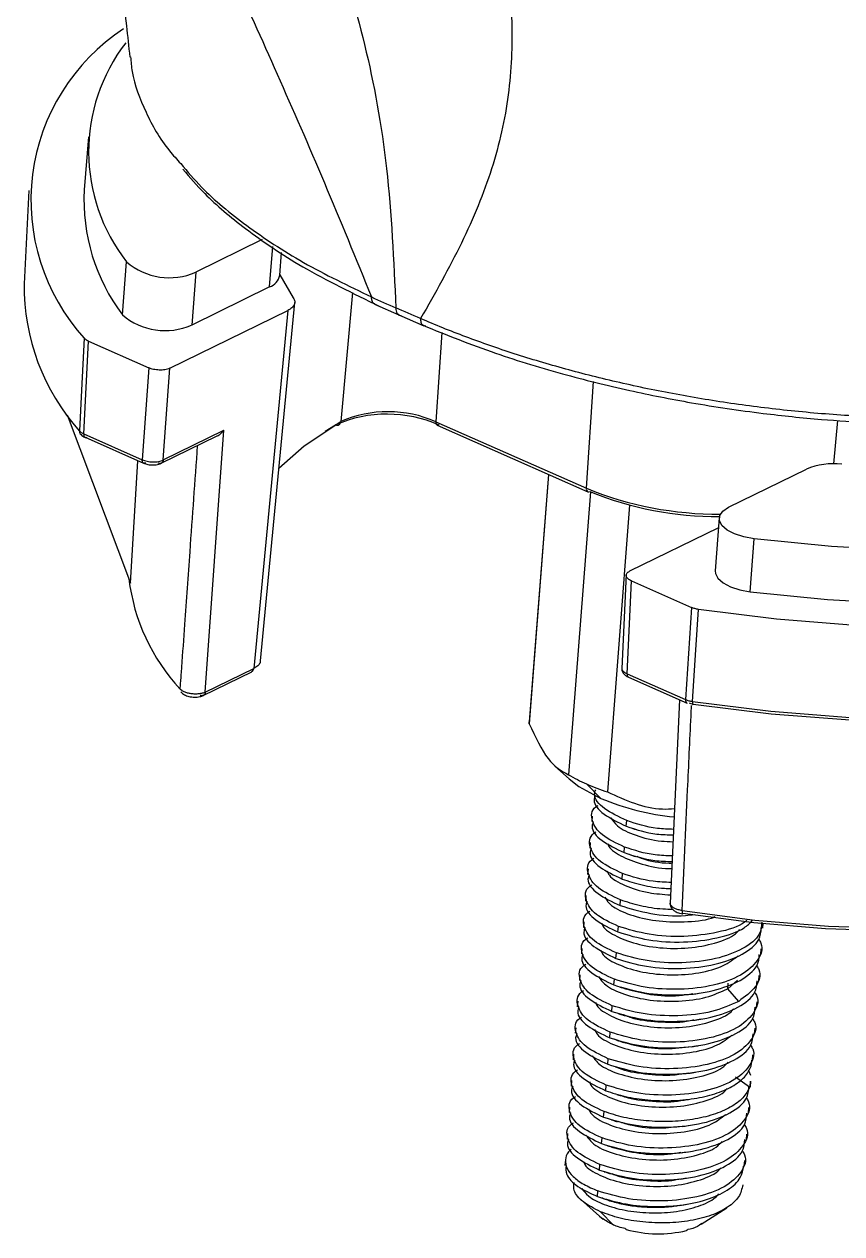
# Model space of a CAD drawing. Header units: millimetres. Extents: x 580 to 1174, y -1119 to -699.
# Drawn here: x 1101.84 to 1115.56, y -825.05 to -804.75 of the extents above; entities that cross this region are included whole.
import ezdxf

# ---------------------------------------------------------------- set-up
doc = ezdxf.new("R2010")
doc.units = ezdxf.units.MM
doc.header["$LTSCALE"] = 0.1
doc.layers.get('0').update_dxf_attribs({"lineweight": 13})

msp = doc.modelspace()

# ---------------------------------------------------------------- linework, layer by layer
at = {"color": 7, "linetype": 'Continuous', "lineweight": 25}
for p, q in [((1102.919, -806.647), (1102.85, -807.535)), ((1101.918, -807.544), (1101.842, -809.111)), ((1105.835, -808.37), (1104.721, -808.915)), ((1105.958, -809.164), (1106.011, -808.487)), ((1103.49, -809.631), (1103.559, -808.743)), ((1106.13, -808.968), (1106.16, -808.587)), ((1104.721, -808.915), (1104.652, -809.803)), ((1106.131, -808.961), (1106.356, -809.346)), ((1105.958, -809.164), (1104.652, -809.803)), ((1107.35, -809.254), (1107.153, -811.422)), ((1104.285, -810.528), (1106.265, -809.558)), ((1106.265, -809.558), (1105.692, -815.565)), ((1105.807, -815.437), (1106.381, -809.424)), ((1107.719, -809.45), (1108.129, -809.634)), ((1108.129, -809.634), (1108.545, -809.814)), ((1108.579, -809.823), (1108.543, -809.81)), ((1108.849, -809.928), (1108.748, -811.425)), ((1102.84, -811.629), (1102.923, -810.076)), ((1102.923, -810.076), (1103.932, -810.521)), ((1103.932, -810.521), (1103.821, -812.062)), ((1104.174, -812.067), (1104.285, -810.528)), ((1111.275, -812.54), (1111.396, -810.75)), ((1102.563, -811.308), (1103.626, -814.135)), ((1115.487, -811.403), (1115.421, -812.131)), ((1104.174, -812.067), (1105.192, -811.569)), ((1104.879, -815.963), (1105.192, -811.569)), ((1106.894, -811.581), (1107.065, -811.478)), ((1108.748, -811.425), (1111.275, -812.54)), ((1108.771, -811.484), (1111.298, -812.6)), ((1102.84, -811.629), (1103.821, -812.062)), ((1102.863, -811.686), (1103.846, -812.12)), ((1104.141, -812.123), (1105.08, -811.663)), ((1103.626, -814.135), (1103.751, -812.079)), ((1113.659, -812.861), (1114.965, -812.222)), ((1110.638, -812.308), (1110.313, -816.492)), ((1110.637, -812.308), (1110.315, -816.461)), ((1111.341, -812.601), (1110.972, -817.348)), ((1111.999, -812.827), (1111.626, -817.636)), ((1113.503, -813.038), (1113.434, -813.926)), ((1113.49, -813.203), (1111.999, -813.933)), ((1114.019, -814.279), (1114.088, -813.392)), ((1111.942, -813.983), (1111.867, -815.564)), ((1111.958, -815.654), (1112.031, -814.097)), ((1112.031, -814.097), (1113.04, -814.542)), ((1113.04, -814.542), (1112.939, -816.087)), ((1104.845, -816.018), (1105.66, -815.62)), ((1104.879, -815.963), (1105.692, -815.565)), ((1111.958, -815.654), (1112.939, -816.087)), ((1111.982, -815.712), (1112.963, -816.145)), ((1112.838, -816.09), (1112.68, -819.503)), ((1110.313, -816.492), (1110.315, -816.461)), ((1110.745, -817.203), (1110.984, -817.418)), ((1111.519, -817.747), (1111.277, -817.502)), ((1111.398, -817.69), (1111.398, -817.692)), ((1111.371, -818.042), (1111.363, -818.135)), ((1111.942, -818.211), (1111.95, -818.118)), ((1111.336, -818.485), (1111.329, -818.579)), ((1111.908, -818.655), (1111.915, -818.561)), ((1111.302, -818.929), (1111.294, -819.023)), ((1111.873, -819.099), (1111.881, -819.005)), ((1111.267, -819.373), (1111.26, -819.467)), ((1111.839, -819.543), (1111.846, -819.449)), ((1111.233, -819.817), (1111.225, -819.911)), ((1111.804, -819.986), (1111.812, -819.893)), ((1114.234, -819.921), (1114.24, -819.844)), ((1111.198, -820.261), (1111.191, -820.354)), ((1111.77, -820.43), (1111.777, -820.336)), ((1114.199, -820.365), (1114.206, -820.271)), ((1111.164, -820.704), (1111.157, -820.798)), ((1114.165, -820.809), (1114.172, -820.715)), ((1111.735, -820.874), (1111.743, -820.78)), ((1113.645, -820.938), (1113.807, -820.794)), ((1113.645, -820.938), (1113.653, -820.844)), ((1113.829, -821.151), (1113.646, -820.939)), ((1111.129, -821.148), (1111.122, -821.242)), ((1114.13, -821.252), (1114.138, -821.159)), ((1111.701, -821.318), (1111.708, -821.224)), ((1111.095, -821.592), (1111.088, -821.686)), ((1111.667, -821.762), (1111.674, -821.668)), ((1114.096, -821.696), (1114.103, -821.602)), ((1111.06, -822.036), (1111.053, -822.13)), ((1111.632, -822.205), (1111.639, -822.112)), ((1114.041, -822.237), (1114.049, -822.139)), ((1114.061, -822.14), (1114.069, -822.046)), ((1113.994, -822.311), (1114.029, -822.391)), ((1111.026, -822.48), (1111.019, -822.573)), ((1111.598, -822.649), (1111.605, -822.555)), ((1114.013, -822.588), (1113.777, -822.425)), ((1114.021, -822.489), (1114.014, -822.587)), ((1114.027, -822.584), (1114.034, -822.49)), ((1110.991, -822.923), (1110.984, -823.017)), ((1113.992, -823.028), (1114, -822.934)), ((1111.563, -823.093), (1111.57, -822.999)), ((1110.957, -823.367), (1110.95, -823.461)), ((1113.958, -823.471), (1113.965, -823.378)), ((1111.529, -823.537), (1111.536, -823.443)), ((1110.922, -823.811), (1110.915, -823.905)), ((1111.494, -823.981), (1111.501, -823.887)), ((1113.923, -823.915), (1113.931, -823.821)), ((1111.46, -824.424), (1111.467, -824.331)), ((1111.175, -824.472), (1111.492, -824.755)), ((1111.554, -824.457), (1111.665, -824.494)), ((1112.841, -824.573), (1112.951, -824.555)), ((1113.202, -824.89), (1113.631, -824.612)), ((1111.492, -824.755), (1111.558, -824.807)), ((1111.51, -824.68), (1111.731, -824.903))]:
    msp.add_line(p, q, dxfattribs=at)
at = {"color": 7, "linetype": 'Continuous', "lineweight": 25, "flags": 128}
for points in [[(1128.271, -806.714), (1128.646, -807.158), (1129.04, -807.758), (1129.311, -808.366), (1129.458, -808.976), (1129.479, -809.581), (1129.373, -810.177), (1129.142, -810.757), (1128.788, -811.317), (1128.313, -811.852), (1127.723, -812.356), (1127.023, -812.825), (1126.219, -813.255), (1125.319, -813.641), (1124.33, -813.98), (1123.262, -814.27), (1122.125, -814.507), (1120.929, -814.689), (1119.685, -814.815), (1118.404, -814.882), (1117.099, -814.892), (1115.781, -814.844), (1114.462, -814.737), (1113.154, -814.574)], [(1102.85, -810.024), (1102.803, -810.894), (1102.767, -811.577)], [(1106.116, -812.202), (1106.541, -811.83), (1107.153, -811.422)], [(1113.053, -816.119), (1114.371, -816.283), (1115.7, -816.388), (1117.028, -816.435), (1118.342, -816.423), (1119.631, -816.351), (1120.881, -816.22), (1122.082, -816.032), (1123.222, -815.788), (1124.29, -815.491), (1125.277, -815.144), (1126.172, -814.749), (1126.969, -814.31), (1127.658, -813.832), (1128.235, -813.319), (1128.693, -812.776), (1129.028, -812.207), (1129.237, -811.619), (1129.302, -811.244)], [(1125.729, -812.029), (1124.846, -812.414), (1123.871, -812.75), (1122.814, -813.034), (1121.685, -813.263), (1120.496, -813.435), (1119.258, -813.547), (1117.986, -813.599), (1116.691, -813.591), (1115.388, -813.521), (1114.088, -813.392)], [(1114.088, -813.392), (1113.915, -813.359), (1113.761, -813.308), (1113.636, -813.242), (1113.549, -813.165), (1113.507, -813.082), (1113.511, -813), (1113.563, -812.925), (1113.659, -812.861)], [(1114.019, -814.279), (1115.319, -814.409), (1116.623, -814.478), (1117.917, -814.487), (1119.19, -814.435), (1120.427, -814.322), (1121.616, -814.151), (1122.745, -813.922), (1123.802, -813.638), (1124.777, -813.301), (1125.66, -812.916)], [(1113.434, -813.926), (1113.438, -813.97), (1113.48, -814.052), (1113.567, -814.129), (1113.692, -814.196), (1113.846, -814.247), (1114.019, -814.279)], [(1113.065, -816.162), (1114.373, -816.324), (1115.692, -816.429), (1117.011, -816.476), (1118.315, -816.463), (1119.595, -816.392), (1120.836, -816.262), (1122.028, -816.076), (1123.159, -815.834), (1124.22, -815.539), (1125.199, -815.194), (1126.088, -814.802), (1126.879, -814.367), (1126.983, -814.301)], [(1113.053, -816.119), (1113.11, -815.254), (1113.154, -814.574)], [(1112.88, -819.627), (1114.101, -819.787), (1115.334, -819.888), (1116.566, -819.929), (1117.784, -819.909), (1118.972, -819.829), (1120.119, -819.69), (1121.211, -819.493), (1122.235, -819.241), (1123.181, -818.936), (1124.037, -818.582), (1124.795, -818.182), (1125.444, -817.742), (1125.98, -817.265), (1126.394, -816.758), (1126.683, -816.227), (1126.743, -816.068)], [(1110.984, -817.418), (1111.147, -817.544), (1111.519, -817.747)], [(1112.893, -819.671), (1114.082, -819.827), (1115.283, -819.927), (1116.483, -819.969), (1117.67, -819.954), (1118.83, -819.881), (1119.951, -819.751), (1121.021, -819.566), (1122.028, -819.327), (1122.961, -819.038), (1123.811, -818.7), (1124.567, -818.319), (1124.909, -818.113)]]:
    msp.add_lwpolyline(points, dxfattribs=at)
at = {"color": 7, "linetype": 'Continuous', "lineweight": 25}
for centre, radius, start, end in [((1105.394, -807.711), 3.439, 123.2153, 222.2811), ((1105.922, -806.896), 2.999, 142.4156, 218.0257), ((1106.052, -807.702), 3.207, 177.0111, 216.9705), ((1104.277, -807.903), 1.106, 229.4925, 293.6473), ((1105.87, -808.913), 0.265, 289.2898, 348.146), ((1105.476, -809.155), 3.634, 179.3022, 221.7998), ((1104.208, -808.79), 1.106, 229.4925, 293.6473), ((1107.931, -813.474), 2.176, 66.3177, 113.4573), ((1107.091, -811.421), 0.0626, 245.5711, 359.3823), ((1107.947, -813.251), 1.994, 66.3177, 113.4573), ((1102.839, -811.582), 0.0722, 175.9459, 218.3663), ((1108.801, -811.438), 0.0551, 166.225, 237.0736), ((1115.432, -813.343), 1.214, 84.0004, 112.6491), ((1111.328, -812.553), 0.0551, 166.225, 237.0736), ((1113.479, -807.161), 5.814, 247.7181, 270.4402), ((1111.312, -812.563), 0.0396, 249.3911, 299.8998), ((1113.46, -807.402), 5.614, 247.7186, 270.472), ((1106.874, -813.663), 3.3, 186.9234, 222.8409), ((1112.011, -815.666), 0.0545, 166.8215, 237.323), ((1112.992, -816.1), 0.0544, 166.8045, 237.3225), ((1112.487, -814.742), 3.014, 239.822, 246.3308), ((1112.851, -813.919), 3.914, 246.2883, 251.7561), ((1113.149, -813.851), 4.223, 247.2936, 264.5393), ((1112.483, -823.037), 2.014, 254.3983, 283.5022)]:
    msp.add_arc(centre, radius, start, end, dxfattribs=at)
for points, knots in [([(1102.61, -797.621), (1102.987, -797.883), (1103.889, -798.508), (1105.123, -799.842), (1106.213, -801.466), (1107.023, -803.231), (1107.587, -805.079), (1107.97, -807.165), (1108.041, -808.723), (1108.077, -809.515)], [0, 0, 0, 0, 0.121701, 0.291044, 0.459042, 0.590853, 0.723765, 0.859461, 1, 1, 1, 1]), ([(1102.26, -798.857), (1102.616, -799.319), (1103.411, -800.347), (1104.413, -802.06), (1105.31, -803.856), (1106.086, -805.584), (1106.887, -807.415), (1107.407, -808.689), (1107.669, -809.332)], [0, 0, 0, 0, 0.1725505, 0.3842044, 0.5378851, 0.6896463, 0.8433609, 1, 1, 1, 1]), ([(1102.199, -799.633), (1102.245, -799.733), (1102.344, -799.948), (1102.518, -800.377), (1102.728, -800.953), (1102.945, -801.654), (1103.105, -802.269), (1103.21, -802.729), (1103.291, -803.113), (1103.379, -803.577), (1103.473, -804.153), (1103.554, -804.729), (1103.595, -805.131), (1103.613, -805.306)], [0, 0, 0, 0, 0.070206, 0.151275, 0.279599, 0.43061, 0.557849, 0.607804, 0.662396, 0.745472, 0.826788, 0.924672, 1, 1, 1, 1]), ([(1108.582, -800.457), (1108.812, -800.751), (1109.014, -801.064), (1109.36, -801.721), (1109.506, -802.066), (1109.746, -802.783), (1109.839, -803.154), (1109.971, -803.92), (1110.011, -804.314), (1110.033, -805.118), (1110.016, -805.527), (1109.908, -806.351), (1109.816, -806.765), (1109.553, -807.595), (1109.38, -808.011), (1108.972, -808.847), (1108.738, -809.267), (1108.492, -809.695)], [0, 0, 0, 0, 0.125, 0.125, 0.25, 0.25, 0.375, 0.375, 0.5, 0.5, 0.625, 0.625, 0.75, 0.75, 0.875, 0.875, 1, 1, 1, 1]), ([(1103.626, -805.304), (1103.633, -805.386), (1103.661, -805.694), (1103.865, -806.225), (1104.149, -806.744), (1104.404, -807.023), (1104.468, -807.094)], [0, 0, 0, 0, 0.135441, 0.513587, 0.878165, 1, 1, 1, 1]), ([(1104.468, -807.094), (1104.579, -807.226), (1104.878, -807.584), (1105.563, -808.145), (1106.505, -808.77), (1107.278, -809.143), (1107.669, -809.332)], [0, 0, 0, 0, 0.1599903, 0.4311039, 0.7116716, 1, 1, 1, 1]), ([(1104.502, -807.189), (1104.62, -807.325), (1104.915, -807.667), (1105.574, -808.219), (1106.526, -808.866), (1107.357, -809.27), (1107.8, -809.486)], [0, 0, 0, 0, 0.159688, 0.400622, 0.6807892, 1, 1, 1, 1]), ([(1106.356, -809.346), (1106.367, -809.366), (1106.387, -809.405), (1106.377, -809.462), (1106.339, -809.516), (1106.29, -809.544), (1106.265, -809.558)], [0, 0, 0, 0, 0.250033, 0.500042, 0.75003, 1, 1, 1, 1]), ([(1107.723, -809.448), (1107.72, -809.447), (1107.7, -809.441), (1107.677, -809.402), (1107.672, -809.355), (1107.669, -809.332)], [0, 0, 0, 0, 0.086652, 0.555626, 1, 1, 1, 1]), ([(1108.077, -809.515), (1108.078, -809.55), (1108.085, -809.583), (1108.117, -809.631), (1108.14, -809.644), (1108.167, -809.644)], [0, 0, 0, 0, 0.5, 0.5, 1, 1, 1, 1]), ([(1108.456, -809.776), (1108.856, -809.938), (1109.618, -810.247), (1110.82, -810.617), (1111.951, -810.899), (1113.08, -811.122), (1114.158, -811.282), (1115.163, -811.386), (1116.105, -811.449), (1117.144, -811.481), (1118.405, -811.463), (1119.726, -811.369), (1121.048, -811.196), (1122.317, -810.948), (1123.617, -810.601), (1124.403, -810.289), (1124.812, -810.126)], [0, 0, 0, 0, 0.082748, 0.157855, 0.225282, 0.285048, 0.352803, 0.406936, 0.452154, 0.508853, 0.579396, 0.663777, 0.736167, 0.816335, 0.904276, 1, 1, 1, 1]), ([(1124.815, -810.021), (1124.756, -810.046), (1124.638, -810.096), (1124.457, -810.168), (1124.273, -810.239), (1124.086, -810.307), (1123.896, -810.374), (1123.702, -810.439), (1123.505, -810.502), (1123.306, -810.563), (1123.103, -810.622), (1122.898, -810.679), (1122.69, -810.734), (1122.479, -810.787), (1122.266, -810.838), (1122.05, -810.887), (1121.832, -810.934), (1121.611, -810.978), (1121.388, -811.02), (1121.04, -811.083), (1120.467, -811.172), (1119.556, -811.28), (1118.32, -811.368), (1117.199, -811.383), (1116.323, -811.358), (1115.802, -811.333), (1115.285, -811.297), (1114.772, -811.25), (1114.264, -811.194), (1113.762, -811.128), (1113.267, -811.052), (1112.78, -810.967), (1112.302, -810.873), (1111.833, -810.771), (1111.374, -810.661), (1110.926, -810.543), (1110.489, -810.418), (1110.064, -810.286), (1109.651, -810.147), (1109.251, -810.002), (1108.864, -809.852), (1108.616, -809.748), (1108.492, -809.695)], [0, 0, 0, 0, 0.014202, 0.028392, 0.042571, 0.056737, 0.070892, 0.085033, 0.099161, 0.113276, 0.127378, 0.141468, 0.155545, 0.16961, 0.183663, 0.197704, 0.211732, 0.225748, 0.239752, 0.253743, 0.290721, 0.344769, 0.415884, 0.504063, 0.533092, 0.56195, 0.590635, 0.619147, 0.647487, 0.675653, 0.703646, 0.731464, 0.759107, 0.786573, 0.813864, 0.84098, 0.867924, 0.894694, 0.921291, 0.947711, 0.97395, 1, 1, 1, 1]), ([(1108.543, -809.81), (1108.54, -809.809), (1108.521, -809.804), (1108.5, -809.765), (1108.495, -809.718), (1108.492, -809.695)], [0, 0, 0, 0, 0.103029, 0.566355, 1, 1, 1, 1]), ([(1102.923, -810.076), (1102.908, -810.068), (1102.877, -810.053), (1102.859, -810.034), (1102.85, -810.024)], [0, 0, 0, 0, 0.500209, 1, 1, 1, 1]), ([(1104.285, -810.528), (1104.273, -810.533), (1104.249, -810.543), (1104.205, -810.553), (1104.157, -810.558), (1104.092, -810.559), (1104.011, -810.55), (1103.958, -810.531), (1103.932, -810.521)], [0, 0, 0, 0, 0.1343758, 0.2661441, 0.3953069, 0.5218667, 0.7660542, 1, 1, 1, 1]), ([(1105.08, -811.663), (1105.081, -811.662), (1105.102, -811.655), (1105.143, -811.624), (1105.174, -811.589), (1105.192, -811.569)], [0, 0, 0, 0, 0.020586, 0.441169, 1, 1, 1, 1]), ([(1102.782, -811.627), (1102.801, -811.645), (1102.825, -811.669), (1102.857, -811.684), (1102.865, -811.687)], [0, 0, 0, 0, 0.7729191, 1, 1, 1, 1]), ([(1104.746, -811.826), (1104.704, -812.42), (1104.632, -813.419), (1104.544, -814.658), (1104.492, -815.384), (1104.467, -815.73), (1104.458, -815.852), (1104.455, -815.892), (1104.454, -815.907)], [0, 0, 0, 0, 0.436134, 0.734741, 0.910627, 0.970247, 0.988857, 1, 1, 1, 1]), ([(1103.821, -812.062), (1103.848, -812.071), (1103.901, -812.091), (1104, -812.102), (1104.081, -812.097), (1104.139, -812.083), (1104.163, -812.073), (1104.174, -812.067)], [0, 0, 0, 0, 0.236867, 0.482256, 0.736166, 0.867001, 1, 1, 1, 1]), ([(1103.845, -812.12), (1103.868, -812.128), (1103.92, -812.147), (1104.011, -812.154), (1104.089, -812.145), (1104.129, -812.128), (1104.143, -812.122)], [0, 0, 0, 0, 0.245987, 0.541828, 0.834694, 1, 1, 1, 1]), ([(1104.141, -812.121), (1104.134, -812.124), (1104.119, -812.131), (1104.101, -812.125), (1104.091, -812.121)], [0, 0, 0, 0, 0.441885, 1, 1, 1, 1]), ([(1104.174, -812.067), (1104.172, -812.078), (1104.168, -812.1), (1104.154, -812.118), (1104.143, -812.121), (1104.141, -812.121)], [0, 0, 0, 0, 0.452846, 0.9056921, 1, 1, 1, 1]), ([(1112.031, -814.097), (1112.01, -814.085), (1111.966, -814.062), (1111.942, -814.024), (1111.94, -813.994), (1111.949, -813.972), (1111.968, -813.951), (1111.988, -813.939), (1111.999, -813.933)], [0, 0, 0, 0, 0.233946, 0.478133, 0.604693, 0.733856, 0.865624, 1, 1, 1, 1]), ([(1113.154, -814.574), (1113.134, -814.57), (1113.092, -814.563), (1113.058, -814.549), (1113.04, -814.542)], [0, 0, 0, 0, 0.500004, 1, 1, 1, 1]), ([(1105.803, -815.435), (1105.802, -815.446), (1105.801, -815.477), (1105.764, -815.523), (1105.716, -815.551), (1105.692, -815.565)], [0, 0, 0, 0, 0.2283948, 0.6141974, 1, 1, 1, 1]), ([(1105.658, -815.619), (1105.66, -815.618), (1105.671, -815.615), (1105.685, -815.597), (1105.689, -815.576), (1105.692, -815.565)], [0, 0, 0, 0, 0.094347, 0.547173, 1, 1, 1, 1]), ([(1111.87, -815.558), (1111.869, -815.562), (1111.865, -815.584), (1111.879, -815.623), (1111.908, -815.666), (1111.944, -815.694), (1111.972, -815.708), (1111.982, -815.712)], [0, 0, 0, 0, 0.064323, 0.318562, 0.560405, 0.842408, 1, 1, 1, 1]), ([(1111.872, -815.558), (1111.871, -815.564), (1111.865, -815.583), (1111.893, -815.619), (1111.937, -815.643), (1111.958, -815.654)], [0, 0, 0, 0, 0.156533, 0.585804, 1, 1, 1, 1]), ([(1104.879, -815.963), (1104.863, -815.969), (1104.833, -815.982), (1104.773, -815.993), (1104.709, -815.996), (1104.644, -815.991), (1104.582, -815.979), (1104.527, -815.96), (1104.482, -815.935), (1104.463, -815.917), (1104.454, -815.907)], [0, 0, 0, 0, 0.127948, 0.25505, 0.381306, 0.506719, 0.631293, 0.755029, 0.877931, 1, 1, 1, 1]), ([(1104.469, -815.957), (1104.488, -815.975), (1104.525, -816.01), (1104.607, -816.038), (1104.699, -816.05), (1104.785, -816.043), (1104.829, -816.024), (1104.848, -816.017)], [0, 0, 0, 0, 0.2070668, 0.4045783, 0.6267398, 0.8415004, 1, 1, 1, 1]), ([(1104.846, -816.017), (1104.839, -816.02), (1104.824, -816.026), (1104.805, -816.02), (1104.795, -816.017)], [0, 0, 0, 0, 0.441855, 1, 1, 1, 1]), ([(1104.879, -815.963), (1104.877, -815.974), (1104.872, -815.995), (1104.858, -816.013), (1104.847, -816.016), (1104.846, -816.017)], [0, 0, 0, 0, 0.452827, 0.905653, 1, 1, 1, 1]), ([(1112.88, -819.627), (1112.911, -818.951), (1112.96, -817.864), (1113.013, -816.718), (1113.035, -816.247), (1113.037, -816.188)], [0, 0, 0, 0, 0.589838, 0.948526, 1, 1, 1, 1]), ([(1110.313, -816.492), (1110.417, -816.712), (1110.625, -817.153), (1110.856, -817.283), (1110.972, -817.348)], [0, 0, 0, 0, 0.5000446, 1, 1, 1, 1]), ([(1111.423, -817.694), (1111.414, -817.719), (1111.378, -817.822), (1111.54, -818.019), (1111.808, -818.147), (1111.942, -818.211)], [0, 0, 0, 0, 0.1395346, 0.5697673, 1, 1, 1, 1]), ([(1111.95, -818.118), (1111.816, -818.054), (1111.548, -817.926), (1111.385, -817.728), (1111.421, -817.626), (1111.43, -817.601)], [0, 0, 0, 0, 0.4302327, 0.8604654, 1, 1, 1, 1]), ([(1111.626, -817.636), (1111.93, -817.774), (1112.3, -817.942), (1112.685, -817.921), (1112.753, -817.917)], [0, 0, 0, 0, 0.82302, 1, 1, 1, 1]), ([(1111.915, -818.561), (1111.777, -818.497), (1111.501, -818.367), (1111.353, -818.122), (1111.35, -817.941), (1111.457, -817.87), (1111.469, -817.863)], [0, 0, 0, 0, 0.3202113, 0.6404227, 0.960634, 1, 1, 1, 1]), ([(1111.685, -818.071), (1111.715, -818.117), (1111.787, -818.228), (1112.092, -818.37), (1112.436, -818.463), (1112.662, -818.469), (1112.728, -818.471)], [0, 0, 0, 0, 0.2295278, 0.5494587, 0.869614, 1, 1, 1, 1]), ([(1112.737, -818.265), (1112.645, -818.262), (1112.355, -818.252), (1112.114, -818.172), (1111.95, -818.118)], [0, 0, 0, 0, 0.3181581, 1, 1, 1, 1]), ([(1111.881, -819.005), (1111.743, -818.941), (1111.466, -818.811), (1111.318, -818.566), (1111.316, -818.384), (1111.423, -818.314), (1111.435, -818.306)], [0, 0, 0, 0, 0.3202113, 0.6404227, 0.960634, 1, 1, 1, 1]), ([(1111.388, -818.138), (1111.38, -818.163), (1111.343, -818.266), (1111.506, -818.463), (1111.774, -818.591), (1111.908, -818.655)], [0, 0, 0, 0, 0.1395346, 0.5697673, 1, 1, 1, 1]), ([(1111.942, -818.211), (1112.107, -818.266), (1112.348, -818.346), (1112.639, -818.356), (1112.733, -818.359)], [0, 0, 0, 0, 0.679514, 1, 1, 1, 1]), ([(1112.026, -818.241), (1112.045, -818.247), (1112.082, -818.259), (1112.122, -818.272), (1112.142, -818.279)], [0, 0, 0, 0, 0.500204, 1, 1, 1, 1]), ([(1111.637, -818.507), (1111.638, -818.513), (1111.648, -818.584), (1111.837, -818.717), (1112.19, -818.853), (1112.515, -818.926), (1112.69, -818.922), (1112.707, -818.922)], [0, 0, 0, 0, 0.031941, 0.344287, 0.655954, 0.968361, 1, 1, 1, 1]), ([(1111.354, -818.582), (1111.345, -818.607), (1111.309, -818.71), (1111.471, -818.907), (1111.739, -819.035), (1111.873, -819.099)], [0, 0, 0, 0, 0.1395346, 0.5697673, 1, 1, 1, 1]), ([(1111.908, -818.655), (1112.072, -818.709), (1112.318, -818.791), (1112.614, -818.801), (1112.712, -818.804)], [0, 0, 0, 0, 0.66871, 1, 1, 1, 1]), ([(1112.716, -818.71), (1112.619, -818.707), (1112.324, -818.697), (1112.079, -818.616), (1111.915, -818.561)], [0, 0, 0, 0, 0.329036, 1, 1, 1, 1]), ([(1111.989, -818.683), (1112.008, -818.69), (1112.045, -818.702), (1112.085, -818.715), (1112.105, -818.721)], [0, 0, 0, 0, 0.5002222, 1, 1, 1, 1]), ([(1112.12, -818.717), (1112.151, -818.73), (1112.297, -818.79), (1112.521, -818.832), (1112.696, -818.829), (1112.711, -818.828)], [0, 0, 0, 0, 0.194597, 0.929879, 1, 1, 1, 1]), ([(1111.846, -819.449), (1111.708, -819.384), (1111.432, -819.255), (1111.284, -819.01), (1111.281, -818.828), (1111.388, -818.758), (1111.4, -818.75)], [0, 0, 0, 0, 0.320211, 0.640423, 0.960634, 1, 1, 1, 1]), ([(1111.319, -819.026), (1111.311, -819.051), (1111.274, -819.153), (1111.437, -819.351), (1111.705, -819.479), (1111.839, -819.543)], [0, 0, 0, 0, 0.1395346, 0.5697673, 1, 1, 1, 1]), ([(1111.621, -818.961), (1111.631, -818.986), (1111.667, -819.076), (1111.908, -819.213), (1112.276, -819.334), (1112.561, -819.355), (1112.686, -819.364)], [0, 0, 0, 0, 0.121401, 0.43704, 0.752366, 1, 1, 1, 1]), ([(1111.873, -819.099), (1111.981, -819.133), (1112.198, -819.203), (1112.488, -819.253), (1112.656, -819.256), (1112.691, -819.257)], [0, 0, 0, 0, 0.440635, 0.881271, 1, 1, 1, 1]), ([(1112.696, -819.155), (1112.594, -819.151), (1112.294, -819.141), (1112.045, -819.059), (1111.881, -819.005)], [0, 0, 0, 0, 0.3395715, 1, 1, 1, 1]), ([(1111.812, -819.893), (1111.674, -819.828), (1111.397, -819.699), (1111.249, -819.454), (1111.247, -819.272), (1111.354, -819.202), (1111.366, -819.194)], [0, 0, 0, 0, 0.320211, 0.640423, 0.960634, 1, 1, 1, 1]), ([(1111.285, -819.469), (1111.276, -819.495), (1111.24, -819.597), (1111.402, -819.795), (1111.67, -819.923), (1111.804, -819.986)], [0, 0, 0, 0, 0.1395346, 0.5697673, 1, 1, 1, 1]), ([(1111.581, -819.402), (1111.612, -819.449), (1111.686, -819.561), (1111.996, -819.706), (1112.431, -819.809), (1112.913, -819.825), (1113.271, -819.794), (1113.412, -819.737), (1113.432, -819.729)], [0, 0, 0, 0, 0.150713, 0.354631, 0.559137, 0.763059, 0.967553, 1, 1, 1, 1]), ([(1112.725, -819.609), (1112.669, -819.608), (1112.481, -819.605), (1112.17, -819.553), (1111.954, -819.484), (1111.846, -819.449)], [0, 0, 0, 0, 0.1748926, 0.5874463, 1, 1, 1, 1]), ([(1112.682, -819.501), (1112.681, -819.505), (1112.677, -819.527), (1112.691, -819.566), (1112.72, -819.609), (1112.768, -819.646), (1112.826, -819.67), (1112.871, -819.679), (1112.887, -819.682)], [0, 0, 0, 0, 0.042834, 0.219861, 0.388065, 0.583985, 0.846441, 1, 1, 1, 1]), ([(1112.88, -819.627), (1112.857, -819.623), (1112.813, -819.615), (1112.758, -819.593), (1112.718, -819.569), (1112.692, -819.543), (1112.68, -819.52), (1112.681, -819.506), (1112.682, -819.501)], [0, 0, 0, 0, 0.2035278, 0.3950418, 0.5745327, 0.7419931, 0.9040883, 1, 1, 1, 1]), ([(1111.777, -820.336), (1111.639, -820.272), (1111.363, -820.143), (1111.215, -819.897), (1111.212, -819.716), (1111.32, -819.646), (1111.331, -819.638)], [0, 0, 0, 0, 0.320211, 0.640423, 0.960634, 1, 1, 1, 1]), ([(1111.839, -819.543), (1112.004, -819.591), (1112.333, -819.689), (1112.801, -819.731), (1113.035, -819.698), (1113.083, -819.692)], [0, 0, 0, 0, 0.4427, 0.885399, 1, 1, 1, 1]), ([(1111.251, -819.913), (1111.242, -819.938), (1111.205, -820.041), (1111.368, -820.238), (1111.636, -820.366), (1111.77, -820.43)], [0, 0, 0, 0, 0.1395346, 0.5697673, 1, 1, 1, 1]), ([(1111.535, -819.839), (1111.536, -819.846), (1111.548, -819.918), (1111.738, -820.05), (1112.094, -820.192), (1112.559, -820.269), (1113.05, -820.261), (1113.487, -820.167), (1113.764, -820.05), (1113.83, -819.96), (1113.841, -819.945)], [0, 0, 0, 0, 0.018553, 0.176621, 0.334904, 0.493024, 0.651256, 0.809433, 0.96761, 1, 1, 1, 1]), ([(1111.77, -820.43), (1111.936, -820.481), (1112.267, -820.581), (1112.873, -820.614), (1113.449, -820.545), (1113.91, -820.372), (1114.19, -820.15), (1114.203, -819.985), (1114.209, -819.918)], [0, 0, 0, 0, 0.17619, 0.352381, 0.528571, 0.704762, 0.880952, 1, 1, 1, 1]), ([(1114.216, -819.824), (1114.21, -819.891), (1114.197, -820.057), (1113.918, -820.278), (1113.457, -820.451), (1112.881, -820.52), (1112.275, -820.487), (1111.943, -820.387), (1111.777, -820.336)], [0, 0, 0, 0, 0.119048, 0.295238, 0.471429, 0.647619, 0.82381, 1, 1, 1, 1]), ([(1111.804, -819.986), (1111.97, -820.037), (1112.301, -820.137), (1112.91, -820.171), (1113.476, -820.099), (1113.89, -819.965), (1114.016, -819.838), (1114.057, -819.796)], [0, 0, 0, 0, 0.222904, 0.445807, 0.668711, 0.891614, 1, 1, 1, 1]), ([(1113.968, -819.787), (1113.955, -819.799), (1113.852, -819.894), (1113.478, -820.003), (1112.919, -820.078), (1112.308, -820.043), (1111.977, -819.943), (1111.812, -819.893)], [0, 0, 0, 0, 0.034573, 0.275929, 0.517286, 0.758643, 1, 1, 1, 1]), ([(1111.743, -820.78), (1111.605, -820.716), (1111.328, -820.586), (1111.18, -820.341), (1111.178, -820.16), (1111.285, -820.089), (1111.297, -820.082)], [0, 0, 0, 0, 0.3202113, 0.6404227, 0.960634, 1, 1, 1, 1]), ([(1114.167, -820.112), (1114.18, -820.132), (1114.253, -820.251), (1114.164, -820.472), (1113.892, -820.723), (1113.42, -820.895), (1112.847, -820.964), (1112.24, -820.931), (1111.909, -820.831), (1111.743, -820.78)], [0, 0, 0, 0, 0.034343, 0.195286, 0.356229, 0.517171, 0.678114, 0.839057, 1, 1, 1, 1]), ([(1111.518, -820.292), (1111.528, -820.318), (1111.564, -820.409), (1111.813, -820.547), (1112.208, -820.671), (1112.692, -820.719), (1113.171, -820.683), (1113.583, -820.569), (1113.744, -820.443), (1113.82, -820.384)], [0, 0, 0, 0, 0.063736, 0.222433, 0.381434, 0.540089, 0.699121, 0.857745, 1, 1, 1, 1]), ([(1111.708, -821.224), (1111.57, -821.159), (1111.294, -821.03), (1111.146, -820.785), (1111.143, -820.603), (1111.251, -820.533), (1111.262, -820.525)], [0, 0, 0, 0, 0.320211, 0.640423, 0.960634, 1, 1, 1, 1]), ([(1111.216, -820.357), (1111.207, -820.382), (1111.171, -820.485), (1111.334, -820.682), (1111.601, -820.81), (1111.735, -820.874)], [0, 0, 0, 0, 0.1395346, 0.5697673, 1, 1, 1, 1]), ([(1114.133, -820.556), (1114.145, -820.576), (1114.218, -820.693), (1114.141, -820.917), (1113.933, -821.073), (1113.829, -821.151)], [0, 0, 0, 0, 0.093642, 0.546821, 1, 1, 1, 1]), ([(1113.856, -820.801), (1113.97, -820.723), (1114.16, -820.594), (1114.17, -820.428), (1114.174, -820.362)], [0, 0, 0, 0, 0.599426, 1, 1, 1, 1]), ([(1111.476, -820.732), (1111.509, -820.781), (1111.584, -820.895), (1111.901, -821.04), (1112.334, -821.142), (1112.822, -821.159), (1113.298, -821.098), (1113.53, -820.991), (1113.645, -820.938)], [0, 0, 0, 0, 0.132012, 0.305614, 0.479326, 0.652865, 0.826625, 1, 1, 1, 1]), ([(1111.182, -820.801), (1111.173, -820.826), (1111.136, -820.929), (1111.299, -821.126), (1111.567, -821.254), (1111.701, -821.318)], [0, 0, 0, 0, 0.1395346, 0.5697673, 1, 1, 1, 1]), ([(1111.701, -821.318), (1111.867, -821.368), (1112.198, -821.469), (1112.804, -821.502), (1113.38, -821.433), (1113.841, -821.26), (1114.121, -821.038), (1114.134, -820.873), (1114.14, -820.806)], [0, 0, 0, 0, 0.17619, 0.352381, 0.528571, 0.704762, 0.880952, 1, 1, 1, 1]), ([(1111.829, -820.906), (1111.848, -820.912), (1111.886, -820.925), (1111.925, -820.938), (1111.945, -820.944)], [0, 0, 0, 0, 0.500192, 1, 1, 1, 1]), ([(1111.946, -820.942), (1112.076, -820.977), (1112.344, -821.048), (1112.757, -821.07), (1112.983, -821.032), (1113.059, -821.02)], [0, 0, 0, 0, 0.385778, 0.793691, 1, 1, 1, 1]), ([(1111.674, -821.668), (1111.536, -821.603), (1111.26, -821.474), (1111.111, -821.229), (1111.109, -821.047), (1111.216, -820.977), (1111.228, -820.969)], [0, 0, 0, 0, 0.320211, 0.640423, 0.960634, 1, 1, 1, 1]), ([(1114.098, -820.999), (1114.111, -821.02), (1114.184, -821.139), (1114.095, -821.36), (1113.823, -821.61), (1113.351, -821.782), (1112.778, -821.852), (1112.171, -821.819), (1111.84, -821.718), (1111.674, -821.668)], [0, 0, 0, 0, 0.0343429, 0.1952858, 0.3562286, 0.5171715, 0.6781143, 0.8390572, 1, 1, 1, 1]), ([(1113.064, -821.03), (1113.08, -821.027), (1113.111, -821.022), (1113.144, -821.016), (1113.161, -821.014)], [0, 0, 0, 0, 0.499965, 1, 1, 1, 1]), ([(1111.147, -821.245), (1111.138, -821.27), (1111.102, -821.372), (1111.265, -821.57), (1111.533, -821.698), (1111.667, -821.762)], [0, 0, 0, 0, 0.1395346, 0.5697673, 1, 1, 1, 1]), ([(1111.432, -821.171), (1111.433, -821.179), (1111.446, -821.252), (1111.642, -821.384), (1111.998, -821.527), (1112.465, -821.6), (1112.956, -821.592), (1113.39, -821.495), (1113.665, -821.379), (1113.729, -821.29), (1113.74, -821.276)], [0, 0, 0, 0, 0.021225, 0.179108, 0.337433, 0.495305, 0.653632, 0.811508, 0.969826, 1, 1, 1, 1]), ([(1111.667, -821.762), (1111.832, -821.812), (1112.164, -821.912), (1112.77, -821.946), (1113.346, -821.876), (1113.807, -821.704), (1114.086, -821.482), (1114.1, -821.316), (1114.105, -821.25)], [0, 0, 0, 0, 0.17619, 0.352381, 0.528571, 0.704762, 0.880952, 1, 1, 1, 1]), ([(1111.808, -821.354), (1111.827, -821.36), (1111.864, -821.373), (1111.903, -821.386), (1111.923, -821.392)], [0, 0, 0, 0, 0.50017, 1, 1, 1, 1]), ([(1111.639, -822.112), (1111.501, -822.047), (1111.225, -821.918), (1111.077, -821.673), (1111.074, -821.491), (1111.182, -821.421), (1111.193, -821.413)], [0, 0, 0, 0, 0.3202113, 0.6404227, 0.960634, 1, 1, 1, 1]), ([(1114.063, -821.443), (1114.076, -821.464), (1114.15, -821.583), (1114.061, -821.804), (1113.788, -822.054), (1113.316, -822.226), (1112.743, -822.296), (1112.137, -822.262), (1111.805, -822.162), (1111.639, -822.112)], [0, 0, 0, 0, 0.034343, 0.195286, 0.356229, 0.517171, 0.678114, 0.839057, 1, 1, 1, 1]), ([(1111.937, -821.388), (1111.965, -821.4), (1112.111, -821.459), (1112.474, -821.499), (1112.853, -821.51), (1113.037, -821.467), (1113.078, -821.457)], [0, 0, 0, 0, 0.094892, 0.490358, 0.886963, 1, 1, 1, 1]), ([(1113.085, -821.466), (1113.104, -821.463), (1113.143, -821.456), (1113.183, -821.45), (1113.203, -821.446)], [0, 0, 0, 0, 0.499884, 1, 1, 1, 1]), ([(1111.113, -821.688), (1111.104, -821.714), (1111.067, -821.816), (1111.23, -822.014), (1111.498, -822.141), (1111.632, -822.205)], [0, 0, 0, 0, 0.1395346, 0.5697673, 1, 1, 1, 1]), ([(1111.415, -821.624), (1111.426, -821.651), (1111.464, -821.743), (1111.715, -821.882), (1112.113, -822.005), (1112.597, -822.05), (1113.077, -822.013), (1113.483, -821.899), (1113.641, -821.774), (1113.714, -821.716)], [0, 0, 0, 0, 0.066395, 0.225535, 0.384415, 0.54351, 0.702443, 0.861487, 1, 1, 1, 1]), ([(1111.632, -822.205), (1111.798, -822.256), (1112.129, -822.356), (1112.735, -822.389), (1113.311, -822.32), (1113.773, -822.147), (1114.052, -821.926), (1114.065, -821.76), (1114.071, -821.693)], [0, 0, 0, 0, 0.17619, 0.352381, 0.528571, 0.704762, 0.880952, 1, 1, 1, 1]), ([(1111.605, -822.555), (1111.467, -822.491), (1111.191, -822.362), (1111.042, -822.116), (1111.04, -821.935), (1111.147, -821.865), (1111.159, -821.857)], [0, 0, 0, 0, 0.3202113, 0.6404227, 0.960634, 1, 1, 1, 1]), ([(1114.029, -821.887), (1114.042, -821.908), (1114.115, -822.026), (1114.026, -822.247), (1113.754, -822.498), (1113.282, -822.67), (1112.709, -822.739), (1112.102, -822.706), (1111.771, -822.606), (1111.605, -822.555)], [0, 0, 0, 0, 0.034343, 0.195286, 0.356229, 0.517171, 0.678114, 0.839057, 1, 1, 1, 1]), ([(1111.736, -821.779), (1111.863, -821.824), (1112.116, -821.912), (1112.598, -821.959), (1112.9, -821.924), (1113.046, -821.908)], [0, 0, 0, 0, 0.340058, 0.680578, 1, 1, 1, 1]), ([(1111.782, -821.801), (1111.801, -821.807), (1111.838, -821.82), (1111.878, -821.833), (1111.897, -821.839)], [0, 0, 0, 0, 0.500143, 1, 1, 1, 1]), ([(1113.04, -821.911), (1113.059, -821.908), (1113.098, -821.902), (1113.139, -821.895), (1113.159, -821.892)], [0, 0, 0, 0, 0.49987, 1, 1, 1, 1]), ([(1111.078, -822.132), (1111.069, -822.157), (1111.033, -822.26), (1111.196, -822.457), (1111.464, -822.585), (1111.598, -822.649)], [0, 0, 0, 0, 0.1395346, 0.5697673, 1, 1, 1, 1]), ([(1111.37, -822.062), (1111.405, -822.112), (1111.485, -822.227), (1111.802, -822.375), (1112.239, -822.472), (1112.73, -822.493), (1113.189, -822.422), (1113.522, -822.308), (1113.622, -822.203), (1113.654, -822.17)], [0, 0, 0, 0, 0.1254726, 0.2854567, 0.4451751, 0.6051995, 0.764876, 0.9249312, 1, 1, 1, 1]), ([(1111.57, -822.999), (1111.432, -822.935), (1111.156, -822.805), (1111.008, -822.56), (1111.005, -822.379), (1111.113, -822.308), (1111.124, -822.301)], [0, 0, 0, 0, 0.320211, 0.640423, 0.960634, 1, 1, 1, 1]), ([(1111.765, -822.251), (1111.784, -822.257), (1111.821, -822.269), (1111.86, -822.282), (1111.879, -822.288)], [0, 0, 0, 0, 0.500106, 1, 1, 1, 1]), ([(1111.822, -822.269), (1111.823, -822.27), (1111.93, -822.322), (1112.255, -822.371), (1112.667, -822.403), (1112.901, -822.362), (1112.984, -822.347)], [0, 0, 0, 0, 0.003271, 0.393509, 0.784494, 1, 1, 1, 1]), ([(1112.988, -822.358), (1113.007, -822.355), (1113.046, -822.348), (1113.087, -822.342), (1113.107, -822.338)], [0, 0, 0, 0, 0.499831, 1, 1, 1, 1]), ([(1111.044, -822.576), (1111.035, -822.601), (1110.998, -822.704), (1111.161, -822.901), (1111.429, -823.029), (1111.563, -823.093)], [0, 0, 0, 0, 0.1395346, 0.5697673, 1, 1, 1, 1]), ([(1111.329, -822.503), (1111.331, -822.512), (1111.344, -822.586), (1111.545, -822.718), (1111.901, -822.861), (1112.37, -822.931), (1112.862, -822.924), (1113.291, -822.823), (1113.565, -822.71), (1113.626, -822.623), (1113.634, -822.612)], [0, 0, 0, 0, 0.023749, 0.182429, 0.341111, 0.499742, 0.658475, 0.817049, 0.975825, 1, 1, 1, 1]), ([(1111.563, -823.093), (1111.729, -823.143), (1112.06, -823.244), (1112.666, -823.277), (1113.242, -823.208), (1113.704, -823.035), (1113.983, -822.813), (1113.996, -822.648), (1114.002, -822.581)], [0, 0, 0, 0, 0.17619, 0.352381, 0.528571, 0.704762, 0.880952, 1, 1, 1, 1]), ([(1111.536, -823.443), (1111.398, -823.378), (1111.122, -823.249), (1110.973, -823.004), (1110.971, -822.822), (1111.078, -822.752), (1111.09, -822.744)], [0, 0, 0, 0, 0.320211, 0.640423, 0.960634, 1, 1, 1, 1]), ([(1113.96, -822.774), (1113.973, -822.795), (1114.046, -822.914), (1113.957, -823.135), (1113.685, -823.385), (1113.213, -823.558), (1112.64, -823.627), (1112.033, -823.594), (1111.702, -823.493), (1111.536, -823.443)], [0, 0, 0, 0, 0.034343, 0.195286, 0.356229, 0.517171, 0.678114, 0.839057, 1, 1, 1, 1]), ([(1111.786, -822.711), (1111.797, -822.714), (1111.818, -822.722), (1111.845, -822.731), (1111.859, -822.736)], [0, 0, 0, 0, 0.500927, 1, 1, 1, 1]), ([(1111.873, -822.734), (1111.891, -822.741), (1112.028, -822.796), (1112.38, -822.828), (1112.725, -822.845), (1112.877, -822.81), (1112.886, -822.808)], [0, 0, 0, 0, 0.066973, 0.519375, 0.972067, 1, 1, 1, 1]), ([(1111.312, -822.956), (1111.324, -822.984), (1111.365, -823.077), (1111.616, -823.216), (1112.019, -823.337), (1112.503, -823.383), (1112.981, -823.342), (1113.383, -823.229), (1113.536, -823.106), (1113.606, -823.049)], [0, 0, 0, 0, 0.069104, 0.228663, 0.387793, 0.547368, 0.706487, 0.866064, 1, 1, 1, 1]), ([(1112.89, -822.811), (1112.905, -822.808), (1112.935, -822.803), (1112.966, -822.798), (1112.981, -822.795)], [0, 0, 0, 0, 0.499967, 1, 1, 1, 1]), ([(1111.501, -823.887), (1111.363, -823.822), (1111.087, -823.693), (1110.939, -823.448), (1110.936, -823.266), (1111.044, -823.196), (1111.055, -823.188)], [0, 0, 0, 0, 0.3202113, 0.6404227, 0.960634, 1, 1, 1, 1]), ([(1111.009, -823.02), (1111, -823.045), (1110.964, -823.148), (1111.127, -823.345), (1111.395, -823.473), (1111.529, -823.537)], [0, 0, 0, 0, 0.1395346, 0.5697673, 1, 1, 1, 1]), ([(1111.529, -823.537), (1111.694, -823.587), (1112.026, -823.688), (1112.632, -823.721), (1113.208, -823.652), (1113.669, -823.479), (1113.949, -823.257), (1113.962, -823.092), (1113.967, -823.025)], [0, 0, 0, 0, 0.17619, 0.352381, 0.528571, 0.704762, 0.880952, 1, 1, 1, 1]), ([(1111.697, -823.139), (1111.712, -823.144), (1111.742, -823.154), (1111.776, -823.165), (1111.792, -823.17)], [0, 0, 0, 0, 0.500488, 1, 1, 1, 1]), ([(1111.807, -823.163), (1111.882, -823.187), (1112.086, -823.254), (1112.482, -823.29), (1112.76, -823.257), (1112.883, -823.243)], [0, 0, 0, 0, 0.244169, 0.665955, 1, 1, 1, 1]), ([(1111.265, -823.393), (1111.302, -823.445), (1111.384, -823.561), (1111.706, -823.709), (1112.144, -823.804), (1112.636, -823.824), (1113.093, -823.751), (1113.423, -823.637), (1113.52, -823.533), (1113.551, -823.501)], [0, 0, 0, 0, 0.129131, 0.288691, 0.448558, 0.608164, 0.767987, 0.927646, 1, 1, 1, 1]), ([(1113.925, -823.218), (1113.938, -823.239), (1114.012, -823.358), (1113.923, -823.579), (1113.651, -823.829), (1113.179, -824.001), (1112.605, -824.071), (1111.999, -824.038), (1111.667, -823.937), (1111.501, -823.887)], [0, 0, 0, 0, 0.034343, 0.195286, 0.356229, 0.517171, 0.678114, 0.839057, 1, 1, 1, 1]), ([(1112.881, -823.251), (1112.897, -823.248), (1112.929, -823.243), (1112.962, -823.237), (1112.979, -823.234)], [0, 0, 0, 0, 0.4999664, 1, 1, 1, 1]), ([(1110.975, -823.464), (1110.966, -823.489), (1110.93, -823.591), (1111.092, -823.789), (1111.36, -823.917), (1111.494, -823.981)], [0, 0, 0, 0, 0.1395346, 0.5697673, 1, 1, 1, 1]), ([(1111.494, -823.981), (1111.66, -824.031), (1111.992, -824.131), (1112.598, -824.165), (1113.174, -824.095), (1113.635, -823.923), (1113.914, -823.701), (1113.927, -823.535), (1113.933, -823.469)], [0, 0, 0, 0, 0.17619, 0.352381, 0.528571, 0.704762, 0.880952, 1, 1, 1, 1]), ([(1111.623, -823.57), (1111.64, -823.575), (1111.675, -823.587), (1111.713, -823.599), (1111.731, -823.605)], [0, 0, 0, 0, 0.500322, 1, 1, 1, 1]), ([(1111.019, -823.63), (1111.003, -823.644), (1110.942, -823.699), (1110.913, -823.809), (1110.936, -823.951), (1111.043, -824.092), (1111.217, -824.223), (1111.384, -824.295), (1111.467, -824.331)], [0, 0, 0, 0, 0.068116, 0.254493, 0.440869, 0.627246, 0.813623, 1, 1, 1, 1]), ([(1113.891, -823.662), (1113.904, -823.683), (1113.977, -823.802), (1113.889, -824.023), (1113.616, -824.273), (1113.144, -824.445), (1112.571, -824.515), (1111.964, -824.481), (1111.633, -824.381), (1111.467, -824.331)], [0, 0, 0, 0, 0.0343429, 0.1952858, 0.3562286, 0.5171715, 0.6781143, 0.8390572, 1, 1, 1, 1]), ([(1111.731, -823.605), (1111.869, -823.64), (1112.147, -823.711), (1112.564, -823.734), (1112.787, -823.694), (1112.86, -823.681)], [0, 0, 0, 0, 0.400432, 0.802998, 1, 1, 1, 1]), ([(1112.865, -823.692), (1112.882, -823.689), (1112.915, -823.683), (1112.95, -823.677), (1112.967, -823.675)], [0, 0, 0, 0, 0.499956, 1, 1, 1, 1]), ([(1110.932, -823.905), (1110.93, -823.955), (1110.926, -824.073), (1111.107, -824.263), (1111.342, -824.371), (1111.46, -824.424)], [0, 0, 0, 0, 0.266324, 0.633162, 1, 1, 1, 1]), ([(1111.228, -823.835), (1111.23, -823.845), (1111.246, -823.92), (1111.443, -824.053), (1111.807, -824.192), (1112.274, -824.265), (1112.766, -824.252), (1113.196, -824.153), (1113.466, -824.037), (1113.527, -823.95), (1113.535, -823.937)], [0, 0, 0, 0, 0.025025, 0.183289, 0.341388, 0.4997, 0.657749, 0.816101, 0.974108, 1, 1, 1, 1]), ([(1111.46, -824.424), (1111.596, -824.467), (1111.868, -824.553), (1112.363, -824.603), (1112.855, -824.582), (1113.305, -824.487), (1113.656, -824.325), (1113.878, -824.127), (1113.901, -823.98), (1113.911, -823.914)], [0, 0, 0, 0, 0.146925, 0.293851, 0.440776, 0.587701, 0.734627, 0.881552, 1, 1, 1, 1]), ([(1111.51, -824.68), (1111.406, -824.627), (1111.2, -824.521), (1111.051, -824.341), (1111.064, -824.232), (1111.07, -824.187)], [0, 0, 0, 0, 0.371662, 0.738772, 1, 1, 1, 1]), ([(1111.575, -824.009), (1111.594, -824.015), (1111.631, -824.027), (1111.67, -824.04), (1111.69, -824.046)], [0, 0, 0, 0, 0.500244, 1, 1, 1, 1]), ([(1111.706, -824.041), (1111.746, -824.057), (1111.905, -824.121), (1112.282, -824.164), (1112.648, -824.173), (1112.816, -824.133), (1112.843, -824.127)], [0, 0, 0, 0, 0.135471, 0.531464, 0.926799, 1, 1, 1, 1]), ([(1112.848, -824.133), (1112.866, -824.13), (1112.901, -824.124), (1112.938, -824.118), (1112.956, -824.115)], [0, 0, 0, 0, 0.499938, 1, 1, 1, 1]), ([(1111.197, -824.289), (1111.23, -824.333), (1111.303, -824.432), (1111.56, -824.564), (1111.914, -824.664), (1112.324, -824.707), (1112.744, -824.692), (1113.119, -824.608), (1113.384, -824.5), (1113.47, -824.409), (1113.497, -824.381)], [0, 0, 0, 0, 0.110215, 0.248019, 0.385296, 0.523028, 0.660629, 0.797971, 0.935809, 1, 1, 1, 1]), ([(1113.897, -824.23), (1113.882, -824.298), (1113.852, -824.433), (1113.66, -824.609), (1113.38, -824.747), (1113.025, -824.838), (1112.627, -824.876), (1112.219, -824.86), (1111.829, -824.796), (1111.616, -824.719), (1111.51, -824.68)], [0, 0, 0, 0, 0.1293399, 0.2574398, 0.3842997, 0.5099196, 0.6342996, 0.7574396, 0.8793397, 1, 1, 1, 1]), ([(1111.539, -824.446), (1111.54, -824.447), (1111.597, -824.476), (1111.743, -824.521), (1111.974, -824.573), (1112.228, -824.602), (1112.488, -824.608), (1112.697, -824.597), (1112.808, -824.576), (1112.84, -824.57)], [0, 0, 0, 0, 0.002661, 0.187113, 0.371412, 0.55626, 0.74127, 0.925804, 1, 1, 1, 1]), ([(1111.558, -824.807), (1111.555, -824.804), (1111.55, -824.8), (1111.545, -824.795), (1111.543, -824.793)], [0, 0, 0, 0, 0.558875, 1, 1, 1, 1]), ([(1111.731, -824.903), (1111.695, -824.886), (1111.632, -824.855), (1111.57, -824.812), (1111.543, -824.793)], [0, 0, 0, 0, 0.554018, 1, 1, 1, 1]), ([(1111.925, -824.961), (1111.888, -824.954), (1111.823, -824.941), (1111.759, -824.915), (1111.731, -824.903)], [0, 0, 0, 0, 0.565504, 1, 1, 1, 1]), ([(1111.925, -824.961), (1111.928, -824.964), (1111.933, -824.969), (1111.939, -824.974), (1111.941, -824.976)], [0, 0, 0, 0, 0.5611191, 1, 1, 1, 1]), ([(1112.953, -824.995), (1112.958, -824.992), (1112.966, -824.987), (1112.975, -824.982), (1112.978, -824.979)], [0, 0, 0, 0, 0.5587908, 1, 1, 1, 1]), ([(1113.212, -824.878), (1113.186, -824.896), (1113.108, -824.951), (1113.031, -824.968), (1112.978, -824.979)], [0, 0, 0, 0, 0.322184, 1, 1, 1, 1])]:
    msp.add_open_spline(points, degree=3, knots=knots, dxfattribs=at)
for points in [[(1107.669, -809.332), (1107.803, -809.393), (1107.939, -809.454), (1108.077, -809.515)], [(1108.492, -809.695), (1108.352, -809.636), (1108.214, -809.576), (1108.077, -809.515)], [(1102.767, -811.577), (1102.776, -811.587), (1102.794, -811.606), (1102.825, -811.621), (1102.84, -811.629)], [(1102.84, -811.629), (1102.841, -811.64), (1102.841, -811.661), (1102.854, -811.683), (1102.873, -811.692), (1102.89, -811.687), (1102.898, -811.684)], [(1103.879, -812.117), (1103.871, -812.12), (1103.854, -812.126), (1103.835, -812.116), (1103.822, -812.094), (1103.822, -812.073), (1103.821, -812.062)], [(1112.939, -816.087), (1112.956, -816.094), (1112.991, -816.108), (1113.032, -816.115), (1113.053, -816.119)], [(1112.996, -816.143), (1113.007, -816.147), (1113.028, -816.155), (1113.052, -816.159), (1113.065, -816.162)], [(1113.053, -816.119), (1113.053, -816.129), (1113.052, -816.151), (1113.054, -816.169), (1113.058, -816.175), (1113.063, -816.166), (1113.065, -816.162)], [(1112.88, -819.627), (1112.879, -819.638), (1112.878, -819.66), (1112.881, -819.678), (1112.886, -819.684), (1112.891, -819.676), (1112.893, -819.671)], [(1111.735, -820.874), (1111.902, -820.925), (1112.235, -821.025), (1112.841, -821.057), (1113.427, -820.991), (1113.713, -820.864), (1113.856, -820.801)], [(1113.829, -821.151), (1113.686, -821.214), (1113.4, -821.341), (1112.814, -821.407), (1112.208, -821.375), (1111.875, -821.275), (1111.708, -821.224)], [(1111.598, -822.649), (1111.705, -822.684), (1111.92, -822.755), (1112.303, -822.811), (1112.699, -822.824), (1113.087, -822.789), (1113.438, -822.707), (1113.728, -822.583), (1113.945, -822.425), (1114.009, -822.3), (1114.041, -822.237)], [(1114.014, -822.587), (1113.982, -822.65), (1113.918, -822.775), (1113.701, -822.933), (1113.411, -823.057), (1113.059, -823.139), (1112.672, -823.174), (1112.276, -823.161), (1111.893, -823.105), (1111.678, -823.034), (1111.57, -822.999)]]:
    msp.add_open_spline(points, degree=3, dxfattribs=at)

doc.saveas('drawing.dxf')
